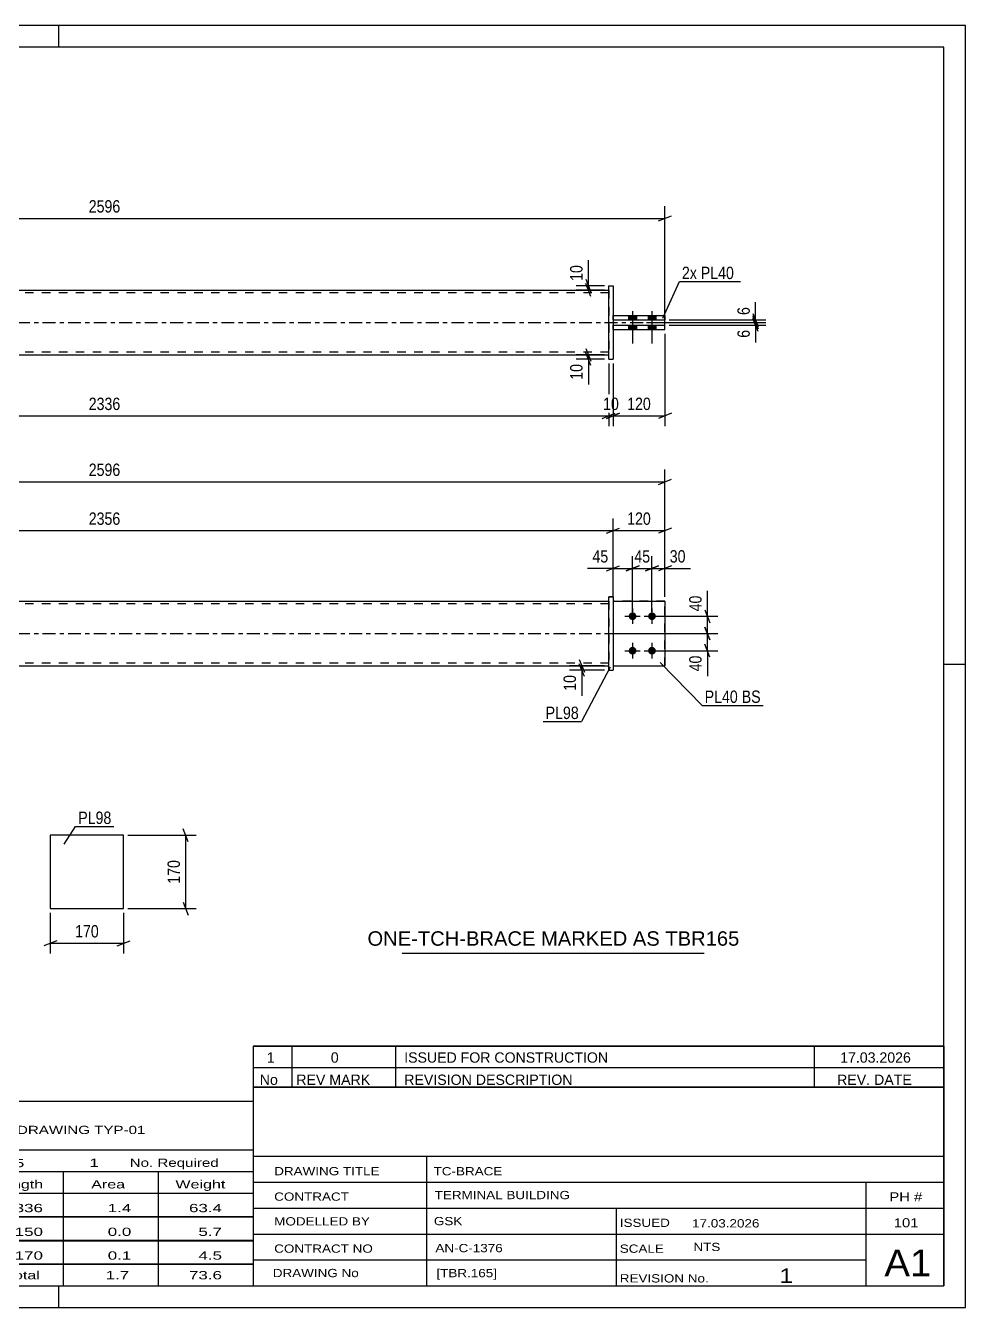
# Model space of a CAD drawing. Header units: millimetres. Extents: x 0 to 420, y 0 to 297.
# Drawn here: x 202.3 to 420, y 0 to 297 of the extents above; entities that cross this region are included whole.
import ezdxf

# ---------------------------------------------------------------- set-up
doc = ezdxf.new("R2010")
doc.units = ezdxf.units.MM
doc.linetypes.add('DXK_LINE_DOT2', pattern=[3.9198, 1.9599, -1.9599])
doc.linetypes.add('DXK_LINE_DOT3', pattern=[5.9187, 2.979, -0.9799, 0.9799, -0.9799])
doc.styles.add('Arial', font='ARIAL.TTF', dxfattribs={"height": 0.2})
doc.styles.add('Arial Narrow', font='ARIALN.TTF', dxfattribs={"height": 0.2})

# ---------------------------------------------------------------- blocks, each defined once
blk = doc.blocks.new('Unknown-580582547-1163')
at = {"color": 5, "linetype": 'Continuous'}
for p, q in [((420, 297), (0, 297)), ((210, 292), (210, 297)), ((420, 0), (420, 297)), ((415, 292), (5, 292)), ((415, 5), (415, 292)), ((420, 149), (415, 149)), ((5, 5), (415, 5)), ((210, 0), (210, 5)), ((0, 0), (420, 0))]:
    blk.add_line(p, q, dxfattribs=at)
blk = doc.blocks.new('Part-580582547-1819 - 1792')
at = {"color": 2, "linetype": 'Continuous'}
for p, q in [((338.4, 163.65), (350.4, 163.65)), ((350.4, 163.65), (350.4, 148.65)), ((338.4, 148.65), (350.4, 148.65))]:
    blk.add_line(p, q, dxfattribs=at)
at = {"color": 7, "linetype": 'DXK_LINE_DOT2'}
blk.add_line((338.4, 163.65), (338.4, 148.65), dxfattribs=at)
blk = doc.blocks.new('Part-580582547-1799 - 1792')
at = {"color": 2, "linetype": 'Continuous'}
for p, q in [((338.4, 164.65), (337.4, 164.65)), ((337.4, 147.65), (337.4, 164.65)), ((338.4, 164.65), (338.4, 147.65)), ((337.4, 147.65), (337.4, 147.65)), ((337.4, 147.65), (338.4, 147.65))]:
    blk.add_line(p, q, dxfattribs=at)
at = {"color": 7, "linetype": 'DXK_LINE_DOT2'}
for p, q in [((337.4, 164.65), (337.4, 164.65)), ((337.4, 164.65), (338.4, 164.65)), ((338.4, 164.65), (338.4, 164.65)), ((337.4, 147.65), (338.4, 147.65))]:
    blk.add_line(p, q, dxfattribs=at)
blk = doc.blocks.new('Part-580582547-1824 - 1792')
at = {"color": 2, "linetype": 'Continuous'}
for p, q in [((103.77, 163.65), (337.4, 163.65)), ((103.77, 148.65), (337.4, 148.65))]:
    blk.add_line(p, q, dxfattribs=at)
at = {"color": 7, "linetype": 'DXK_LINE_DOT2'}
for p, q in [((103.77, 148.65), (103.77, 163.65)), ((337.4, 163.65), (337.4, 148.65)), ((337.4, 163.05), (103.77, 163.05)), ((337.4, 149.25), (103.77, 149.25))]:
    blk.add_line(p, q, dxfattribs=at)
at = {"color": 7, "linetype": 'DXK_LINE_DOT3'}
blk.add_line((93.77, 156.15), (347.4, 156.15), dxfattribs=at)
blk = doc.blocks.new('Bolt-580582547-1830 - 1792')
at = {"linetype": 'Continuous'}
for points in [[(342.9, 161.05, -1), (342.9, 159.25, -1)], [(347.4, 161.05, -1), (347.4, 159.25, -1)], [(342.9, 153.05, -1), (342.9, 151.25, -1)], [(347.4, 153.05, -1), (347.4, 151.25, -1)]]:
    blk.add_hatch(color=1, dxfattribs=at).paths.add_polyline_path(points)
at = {"color": 1, "linetype": 'Continuous'}
for p, q in [((342.9, 161.95), (342.9, 158.35)), ((347.4, 161.95), (347.4, 158.35)), ((341.1, 160.15), (344.7, 160.15)), ((345.6, 160.15), (349.2, 160.15)), ((341.1, 152.15), (344.7, 152.15)), ((342.9, 153.95), (342.9, 150.35)), ((345.6, 152.15), (349.2, 152.15)), ((347.4, 153.95), (347.4, 150.35))]:
    blk.add_line(p, q, dxfattribs=at)
blk = doc.blocks.new('Part-580582547-1836 - 1792')
at = {"color": 7, "linetype": 'DXK_LINE_DOT2'}
for p, q in [((350.4, 163.65), (338.4, 163.65)), ((338.4, 163.65), (338.4, 148.65)), ((350.4, 148.65), (350.4, 163.65)), ((338.4, 148.65), (350.4, 148.65))]:
    blk.add_line(p, q, dxfattribs=at)
blk = doc.blocks.new('Part-580582547-2124 - 2115')
at = {"color": 2, "linetype": 'Continuous'}
for p, q in [((103.77, 235.72), (337.4, 235.72)), ((103.77, 220.72), (337.4, 220.72))]:
    blk.add_line(p, q, dxfattribs=at)
at = {"color": 7, "linetype": 'DXK_LINE_DOT2'}
for p, q in [((103.77, 235.72), (103.77, 220.72)), ((337.4, 235.12), (103.77, 235.12)), ((337.4, 235.72), (337.4, 220.72)), ((337.4, 221.32), (103.77, 221.32))]:
    blk.add_line(p, q, dxfattribs=at)
at = {"color": 7, "linetype": 'DXK_LINE_DOT3'}
blk.add_line((93.77, 228.22), (347.4, 228.22), dxfattribs=at)
blk = doc.blocks.new('Part-580582547-2125 - 2115')
at = {"color": 2, "linetype": 'Continuous'}
for p, q in [((337.4, 236.72), (337.4, 236.72)), ((337.4, 219.72), (337.4, 236.72)), ((337.4, 236.72), (338.4, 236.72)), ((338.4, 236.72), (338.4, 236.72)), ((338.4, 236.72), (338.4, 219.72)), ((337.4, 219.72), (338.4, 219.72)), ((337.4, 219.72), (337.4, 219.72)), ((338.4, 219.72), (338.4, 219.72))]:
    blk.add_line(p, q, dxfattribs=at)
at = {"color": 7, "linetype": 'DXK_LINE_DOT2'}
for p, q in [((337.4, 236.72), (337.4, 236.72)), ((337.4, 236.72), (338.4, 236.72)), ((337.4, 219.72), (338.4, 219.72))]:
    blk.add_line(p, q, dxfattribs=at)
blk = doc.blocks.new('Bolt-580582547-2119 - 2115')
at = {"linetype": 'Continuous'}
for points in [[(343.8, 229.82), (342, 229.82), (342, 228.82), (343.8, 228.82)], [(343.8, 229.82), (342, 229.82), (342, 228.82), (343.8, 228.82)], [(348.3, 229.82), (346.5, 229.82), (346.5, 228.82), (348.3, 228.82)], [(348.3, 229.82), (346.5, 229.82), (346.5, 228.82), (348.3, 228.82)], [(343.8, 227.62), (342, 227.62), (342, 226.62), (343.8, 226.62)], [(343.8, 227.62), (342, 227.62), (342, 226.62), (343.8, 226.62)], [(348.3, 227.62), (346.5, 227.62), (346.5, 226.62), (348.3, 226.62)], [(348.3, 227.62), (346.5, 227.62), (346.5, 226.62), (348.3, 226.62)]]:
    blk.add_hatch(color=1, dxfattribs=at).paths.add_polyline_path(points)
at = {"color": 1, "linetype": 'Continuous'}
for p, q in [((342, 229.82), (342, 228.82)), ((342, 229.82), (342, 228.82)), ((342.9, 230.82), (342.9, 223.32)), ((342.9, 230.82), (342.9, 223.32)), ((343.8, 229.82), (343.8, 228.82)), ((343.8, 229.82), (343.8, 228.82)), ((346.5, 229.82), (346.5, 228.82)), ((346.5, 229.82), (346.5, 228.82)), ((347.4, 230.82), (347.4, 223.32)), ((347.4, 230.82), (347.4, 223.32)), ((348.3, 229.82), (348.3, 228.82)), ((348.3, 229.82), (348.3, 228.82)), ((342, 227.62), (342, 226.62)), ((342, 227.62), (342, 226.62)), ((343.8, 227.62), (343.8, 226.62)), ((343.8, 227.62), (343.8, 226.62)), ((346.5, 227.62), (346.5, 226.62)), ((346.5, 227.62), (346.5, 226.62)), ((348.3, 227.62), (348.3, 226.62)), ((348.3, 227.62), (348.3, 226.62))]:
    blk.add_line(p, q, dxfattribs=at)
blk = doc.blocks.new('Part-580582547-2141 - 2115')
at = {"color": 2, "linetype": 'Continuous'}
for p, q in [((338.4, 229.82), (350.4, 229.82)), ((338.4, 228.82), (350.4, 228.82)), ((350.4, 229.82), (350.4, 228.82))]:
    blk.add_line(p, q, dxfattribs=at)
at = {"color": 7, "linetype": 'DXK_LINE_DOT2'}
for p, q in [((338.4, 228.82), (338.4, 229.82)), ((338.4, 229.82), (350.4, 229.82)), ((338.4, 228.82), (350.4, 228.82)), ((350.4, 229.82), (350.4, 229.82))]:
    blk.add_line(p, q, dxfattribs=at)
blk = doc.blocks.new('Part-580582547-2146 - 2115')
at = {"color": 2, "linetype": 'Continuous'}
for p, q in [((338.4, 227.62), (350.4, 227.62)), ((338.4, 226.62), (350.4, 226.62)), ((350.4, 226.62), (350.4, 227.62))]:
    blk.add_line(p, q, dxfattribs=at)
at = {"color": 7, "linetype": 'DXK_LINE_DOT2'}
for p, q in [((338.4, 226.62), (338.4, 227.62)), ((338.4, 227.62), (350.4, 227.62)), ((338.4, 226.62), (350.4, 226.62))]:
    blk.add_line(p, q, dxfattribs=at)
blk = doc.blocks.new('Part-580582547-1391 - 1375')
at = {"color": 2, "linetype": 'Continuous'}
for p, q in [((225, 109.41), (208, 109.41)), ((208, 109.41), (208, 92.41)), ((225, 92.41), (225, 109.41)), ((208, 92.41), (225, 92.41))]:
    blk.add_line(p, q, dxfattribs=at)
blk = doc.blocks.new('StraightDimension-580582547-1863 - 1792')
at = {"color": 7, "linetype": 'Continuous'}
for p, q in [((342.9, 161.15), (342.9, 174.09)), ((347.4, 161.15), (347.4, 174.09)), ((341.4, 170.64), (344.4, 171.84)), ((342.9, 171.24), (347.4, 171.24)), ((348.9, 171.84), (345.9, 170.64))]:
    blk.add_line(p, q, dxfattribs=at)
at = {"color": 0}
blk.add_wipeout([(347.57, 171.99), (347.57, 176.19), (342.72, 176.19), (342.72, 171.99)], dxfattribs=at)
at = {"color": 3, "style": 'Arial Narrow'}
blk.add_text('45', height=2.863, dxfattribs=at).set_placement((343.32, 172.59))
blk = doc.blocks.new('StraightDimension-580582547-1932 - 1792')
at = {"color": 7, "linetype": 'Continuous'}
for p, q in [((338.4, 164.65), (338.4, 182.83)), ((350.4, 164.65), (350.4, 182.83)), ((336.9, 179.38), (339.9, 180.58)), ((338.4, 179.98), (350.4, 179.98)), ((351.9, 180.58), (348.9, 179.38))]:
    blk.add_line(p, q, dxfattribs=at)
at = {"color": 0}
blk.add_wipeout([(347.74, 180.73), (347.74, 184.93), (341.05, 184.93), (341.05, 180.73)], dxfattribs=at)
at = {"color": 3, "style": 'Arial Narrow'}
blk.add_text('120', height=2.863, dxfattribs=at).set_placement((341.65, 181.33))
blk = doc.blocks.new('StraightDimension-580582547-1893 - 1792')
at = {"color": 7, "linetype": 'Continuous'}
for p, q in [((90.77, 164.65), (90.77, 194.15)), ((350.4, 164.65), (350.4, 194.15)), ((92.27, 191.9), (89.27, 190.7)), ((90.77, 191.3), (350.4, 191.3)), ((348.9, 190.7), (351.9, 191.9))]:
    blk.add_line(p, q, dxfattribs=at)
at = {"color": 0}
blk.add_wipeout([(224.84, 192.05), (224.84, 196.25), (216.32, 196.25), (216.32, 192.05)], dxfattribs=at)
at = {"color": 3, "style": 'Arial Narrow'}
blk.add_text('2596', height=2.863, dxfattribs=at).set_placement((216.92, 192.65))
blk = doc.blocks.new('StraightDimension-580582547-1847 - 1792')
at = {"color": 7, "linetype": 'Continuous'}
for p, q in [((347.4, 161.15), (347.4, 174.09)), ((350.4, 164.65), (350.4, 174.09)), ((345.9, 170.64), (348.9, 171.84)), ((347.4, 171.24), (350.4, 171.24)), ((351.9, 171.84), (348.9, 170.64))]:
    blk.add_line(p, q, dxfattribs=at)
at = {"color": 0}
blk.add_wipeout([(355.78, 171.99), (355.78, 176.19), (350.92, 176.19), (350.92, 171.99)], dxfattribs=at)
at = {"color": 7, "linetype": 'Continuous'}
blk.add_line((350.4, 171.24), (356.3, 171.24), dxfattribs=at)
blk.add_line((350.4, 171.24), (356.3, 171.24), dxfattribs=at)
at = {"color": 3, "style": 'Arial Narrow'}
blk.add_text('30', height=2.863, dxfattribs=at).set_placement((351.52, 172.59))
blk = doc.blocks.new('StraightDimension-580582547-1876 - 1792')
at = {"color": 7, "linetype": 'Continuous'}
for p, q in [((338.4, 164.65), (338.4, 174.09)), ((342.9, 161.15), (342.9, 174.09)), ((336.9, 170.64), (339.9, 171.84)), ((338.4, 171.24), (342.9, 171.24)), ((344.4, 171.84), (341.4, 170.64))]:
    blk.add_line(p, q, dxfattribs=at)
at = {"color": 0}
blk.add_wipeout([(337.87, 171.99), (337.87, 176.19), (333.01, 176.19), (333.01, 171.99)], dxfattribs=at)
at = {"color": 7, "linetype": 'Continuous'}
blk.add_line((338.4, 171.24), (332.49, 171.24), dxfattribs=at)
blk.add_line((338.4, 171.24), (332.49, 171.24), dxfattribs=at)
at = {"color": 3, "style": 'Arial Narrow'}
blk.add_text('45', height=2.863, dxfattribs=at).set_placement((333.61, 172.59))
blk = doc.blocks.new('StraightDimension-580582547-2076 - 1792')
at = {"color": 7, "linetype": 'Continuous'}
for p, q in [((336.4, 148.65), (328.29, 148.65)), ((330.54, 150.15), (331.74, 147.15)), ((331.74, 146.15), (330.54, 149.15)), ((331.14, 147.65), (331.14, 148.65)), ((336.4, 147.65), (328.29, 147.65))]:
    blk.add_line(p, q, dxfattribs=at)
at = {"color": 0}
blk.add_wipeout([(330.39, 147.12), (326.19, 147.12), (326.19, 142.27), (330.39, 142.27)], dxfattribs=at)
at = {"color": 7, "linetype": 'Continuous'}
blk.add_line((331.14, 147.65), (331.14, 141.74), dxfattribs=at)
blk.add_line((331.14, 147.65), (331.14, 141.74), dxfattribs=at)
at = {"color": 3, "style": 'Arial Narrow'}
blk.add_text('10', height=2.863, rotation=90.0002, dxfattribs=at).set_placement((329.79, 142.87))
blk = doc.blocks.new('StraightDimension-580582547-1913 - 1792')
at = {"color": 7, "linetype": 'Continuous'}
for p, q in [((359.64, 161.65), (360.84, 158.65)), ((348.4, 160.15), (362.64, 160.15)), ((360.84, 154.65), (359.64, 157.65)), ((360.24, 156.15), (360.24, 160.15)), ((339.4, 156.15), (362.64, 156.15))]:
    blk.add_line(p, q, dxfattribs=at)
at = {"color": 0}
blk.add_wipeout([(359.49, 165.53), (355.29, 165.53), (355.29, 160.67), (359.49, 160.67)], dxfattribs=at)
at = {"color": 7, "linetype": 'Continuous'}
blk.add_line((360.24, 160.15), (360.24, 166.05), dxfattribs=at)
blk.add_line((360.24, 160.15), (360.24, 166.05), dxfattribs=at)
at = {"color": 3, "style": 'Arial Narrow'}
blk.add_text('40', height=2.863, rotation=90.0002, dxfattribs=at).set_placement((358.89, 161.27))
blk = doc.blocks.new('StraightDimension-580582547-1922 - 1792')
at = {"color": 7, "linetype": 'Continuous'}
for p, q in [((359.64, 157.65), (360.84, 154.65)), ((339.4, 156.15), (362.64, 156.15)), ((360.24, 152.15), (360.24, 156.15)), ((348.4, 152.15), (362.64, 152.15)), ((360.84, 150.65), (359.64, 153.65))]:
    blk.add_line(p, q, dxfattribs=at)
at = {"color": 0}
blk.add_wipeout([(359.49, 151.62), (355.29, 151.62), (355.29, 146.77), (359.49, 146.77)], dxfattribs=at)
at = {"color": 7, "linetype": 'Continuous'}
blk.add_line((360.24, 152.15), (360.24, 146.24), dxfattribs=at)
blk.add_line((360.24, 152.15), (360.24, 146.24), dxfattribs=at)
at = {"color": 3, "style": 'Arial Narrow'}
blk.add_text('40', height=2.863, rotation=90.0002, dxfattribs=at).set_placement((358.89, 147.37))
blk = doc.blocks.new('StraightDimension-580582547-1951 - 1792')
at = {"color": 7, "linetype": 'Continuous'}
for p, q in [((102.77, 157.15), (102.77, 182.83)), ((338.4, 164.65), (338.4, 182.83)), ((104.27, 180.58), (101.27, 179.38)), ((102.77, 179.98), (338.4, 179.98)), ((336.9, 179.38), (339.9, 180.58))]:
    blk.add_line(p, q, dxfattribs=at)
at = {"color": 0}
blk.add_wipeout([(224.84, 180.73), (224.84, 184.93), (216.32, 184.93), (216.32, 180.73)], dxfattribs=at)
at = {"color": 3, "style": 'Arial Narrow'}
blk.add_text('2356', height=2.863, dxfattribs=at).set_placement((216.92, 181.33))
blk = doc.blocks.new('StraightDimension-580582547-2182 - 2115')
at = {"color": 7, "linetype": 'Continuous'}
for p, q in [((103.77, 218.72), (103.77, 204.18)), ((337.4, 218.72), (337.4, 204.18)), ((105.27, 207.18), (102.27, 205.98)), ((103.77, 206.58), (337.4, 206.58)), ((335.9, 205.98), (338.9, 207.18))]:
    blk.add_line(p, q, dxfattribs=at)
at = {"color": 0}
blk.add_wipeout([(224.84, 207.33), (224.84, 211.53), (216.32, 211.53), (216.32, 207.33)], dxfattribs=at)
at = {"color": 3, "style": 'Arial Narrow'}
blk.add_text('2336', height=2.863, dxfattribs=at).set_placement((216.92, 207.93))
blk = doc.blocks.new('StraightDimension-580582547-2250 - 2115')
at = {"color": 7, "linetype": 'Continuous'}
for p, q in [((370.8, 229.72), (372, 226.72)), ((372, 226.12), (370.8, 229.12)), ((346.15, 228.22), (373.8, 228.22)), ((351.4, 227.62), (373.8, 227.62)), ((371.4, 227.62), (371.4, 228.22))]:
    blk.add_line(p, q, dxfattribs=at)
at = {"color": 0}
blk.add_wipeout([(370.65, 227.1), (366.45, 227.1), (366.45, 224.07), (370.65, 224.07)], dxfattribs=at)
at = {"color": 7, "linetype": 'Continuous'}
blk.add_line((371.4, 227.62), (371.4, 223.55), dxfattribs=at)
blk.add_line((371.4, 227.62), (371.4, 223.55), dxfattribs=at)
at = {"color": 3, "style": 'Arial Narrow'}
blk.add_text('6', height=2.86, rotation=90.0002, dxfattribs=at).set_placement((370.05, 224.67))
blk = doc.blocks.new('StraightDimension-580582547-2171 - 2115')
at = {"color": 7, "linetype": 'Continuous'}
for p, q in [((92.27, 252.94), (89.27, 251.74)), ((90.77, 227.62), (90.77, 255.19)), ((348.9, 251.74), (351.9, 252.94)), ((350.4, 227.62), (350.4, 255.19)), ((90.77, 252.34), (350.4, 252.34))]:
    blk.add_line(p, q, dxfattribs=at)
at = {"color": 0}
blk.add_wipeout([(224.84, 253.09), (224.84, 257.29), (216.32, 257.29), (216.32, 253.09)], dxfattribs=at)
at = {"color": 3, "style": 'Arial Narrow'}
blk.add_text('2596', height=2.863, dxfattribs=at).set_placement((216.92, 253.69))
blk = doc.blocks.new('StraightDimension-580582547-2209 - 2115')
at = {"color": 7, "linetype": 'Continuous'}
for p, q in [((337.4, 218.72), (337.4, 204.18)), ((338.4, 218.72), (338.4, 204.18)), ((335.9, 205.98), (338.9, 207.18)), ((339.9, 207.18), (336.9, 205.98)), ((337.4, 206.58), (338.4, 206.58))]:
    blk.add_line(p, q, dxfattribs=at)
at = {"color": 0}
blk.add_wipeout([(340.32, 207.33), (340.32, 211.53), (335.47, 211.53), (335.47, 207.33)], dxfattribs=at)
at = {"color": 3, "style": 'Arial Narrow'}
blk.add_text('10', height=2.863, dxfattribs=at).set_placement((336.07, 207.93))
blk = doc.blocks.new('StraightDimension-580582547-2218 - 2115')
at = {"color": 7, "linetype": 'Continuous'}
for p, q in [((350.4, 225.62), (350.4, 204.18)), ((338.4, 218.72), (338.4, 204.18)), ((336.9, 205.98), (339.9, 207.18)), ((338.4, 206.58), (350.4, 206.58)), ((351.9, 207.18), (348.9, 205.98))]:
    blk.add_line(p, q, dxfattribs=at)
at = {"color": 0}
blk.add_wipeout([(347.74, 207.33), (347.74, 211.53), (341.05, 211.53), (341.05, 207.33)], dxfattribs=at)
at = {"color": 3, "style": 'Arial Narrow'}
blk.add_text('120', height=2.863, dxfattribs=at).set_placement((341.65, 207.93))
blk = doc.blocks.new('StraightDimension-580582547-2229 - 2115')
at = {"color": 7, "linetype": 'Continuous'}
for p, q in [((336.4, 220.72), (329.81, 220.72)), ((332.06, 222.22), (333.26, 219.22)), ((333.26, 218.22), (332.06, 221.22)), ((332.66, 219.72), (332.66, 220.72)), ((336.4, 219.72), (329.81, 219.72))]:
    blk.add_line(p, q, dxfattribs=at)
at = {"color": 0}
blk.add_wipeout([(331.91, 219.2), (327.71, 219.2), (327.71, 214.34), (331.91, 214.34)], dxfattribs=at)
at = {"color": 7, "linetype": 'Continuous'}
blk.add_line((332.66, 219.72), (332.66, 213.82), dxfattribs=at)
blk.add_line((332.66, 219.72), (332.66, 213.82), dxfattribs=at)
at = {"color": 3, "style": 'Arial Narrow'}
blk.add_text('10', height=2.863, rotation=90.0002, dxfattribs=at).set_placement((331.31, 214.94))
blk = doc.blocks.new('StraightDimension-580582547-2259 - 2115')
at = {"color": 7, "linetype": 'Continuous'}
for p, q in [((351.4, 228.82), (373.8, 228.82)), ((370.8, 230.32), (372, 227.32)), ((372, 226.72), (370.8, 229.72)), ((371.4, 228.22), (371.4, 228.82)), ((346.15, 228.22), (373.8, 228.22))]:
    blk.add_line(p, q, dxfattribs=at)
at = {"color": 0}
blk.add_wipeout([(370.65, 232.38), (366.45, 232.38), (366.45, 229.35), (370.65, 229.35)], dxfattribs=at)
at = {"color": 7, "linetype": 'Continuous'}
blk.add_line((371.4, 228.82), (371.4, 232.9), dxfattribs=at)
blk.add_line((371.4, 228.82), (371.4, 232.9), dxfattribs=at)
at = {"color": 3, "style": 'Arial Narrow'}
blk.add_text('6', height=2.86, rotation=90.0002, dxfattribs=at).set_placement((370.05, 229.95))
blk = doc.blocks.new('StraightDimension-580582547-2268 - 2115')
at = {"color": 7, "linetype": 'Continuous'}
for p, q in [((332.06, 238.22), (333.26, 235.22)), ((336.4, 236.72), (329.81, 236.72)), ((336.4, 235.72), (329.81, 235.72)), ((333.26, 234.22), (332.06, 237.22)), ((332.66, 235.72), (332.66, 236.72))]:
    blk.add_line(p, q, dxfattribs=at)
at = {"color": 0}
blk.add_wipeout([(331.91, 242.1), (327.71, 242.1), (327.71, 237.25), (331.91, 237.25)], dxfattribs=at)
at = {"color": 7, "linetype": 'Continuous'}
blk.add_line((332.66, 236.72), (332.66, 242.63), dxfattribs=at)
blk.add_line((332.66, 236.72), (332.66, 242.63), dxfattribs=at)
at = {"color": 3, "style": 'Arial Narrow'}
blk.add_text('10', height=2.863, rotation=90.0002, dxfattribs=at).set_placement((331.31, 237.85))
blk = doc.blocks.new('StraightDimension-580582547-1403 - 1375')
at = {"color": 7, "linetype": 'Continuous'}
for p, q in [((208, 91.41), (208, 81.96)), ((225, 91.41), (225, 81.96)), ((209.5, 84.96), (206.5, 83.76)), ((208, 84.36), (225, 84.36)), ((223.5, 83.76), (226.5, 84.96))]:
    blk.add_line(p, q, dxfattribs=at)
at = {"color": 0}
blk.add_wipeout([(219.84, 85.11), (219.84, 89.31), (213.16, 89.31), (213.16, 85.11)], dxfattribs=at)
at = {"color": 3, "style": 'Arial Narrow'}
blk.add_text('170', height=2.863, dxfattribs=at).set_placement((213.76, 85.71))
blk = doc.blocks.new('StraightDimension-580582547-1393 - 1375')
at = {"color": 7, "linetype": 'Continuous'}
for p, q in [((239.99, 107.91), (238.79, 110.91)), ((226, 109.41), (241.79, 109.41)), ((239.39, 92.41), (239.39, 109.41)), ((226, 92.41), (241.79, 92.41)), ((238.79, 93.91), (239.99, 90.91))]:
    blk.add_line(p, q, dxfattribs=at)
at = {"color": 0}
blk.add_wipeout([(238.64, 104.25), (234.44, 104.25), (234.44, 97.56), (238.64, 97.56)], dxfattribs=at)
at = {"color": 3, "style": 'Arial Narrow'}
blk.add_text('170', height=2.863, rotation=90.0002, dxfattribs=at).set_placement((238.04, 98.16))
blk = doc.blocks.new('Unknown-580582547-3703')
at = {"color": 7, "linetype": 'Continuous'}
for p, q in [((255, 51.05), (255, 5)), ((255, 51.05), (415, 51.05)), ((415, 51), (415, 5)), ((255, 35), (415, 35)), ((295.14, 35), (295.14, 5)), ((255, 29), (415, 29)), ((397, 5.05), (397, 29.05)), ((255, 23), (415, 23)), ((339.14, 23), (339.14, 5)), ((255, 17), (415, 17)), ((255, 11), (397, 11)), ((255, 5), (415, 5))]:
    blk.add_line(p, q, dxfattribs=at)
at = {"color": 7, "style": 'Arial Narrow'}
for s, height, width, p in [('DRAWING TITLE', 1.9089, 1.425378, (259.88, 30.61)), ('TC-BRACE', 1.909, 1.425378, (296.81, 30.59)), ('TERMINAL BUILDING', 1.9089, 1.425378, (297.06, 25.07)), ('CONTRACT', 1.909, 1.425378, (259.88, 24.71)), ('MODELLED BY', 1.9089, 1.425378, (259.88, 18.98)), ('GSK', 1.909, 1.425378, (296.88, 19.04)), ('ISSUED', 1.909, 1.425378, (339.94, 18.64)), ('17.03.2026', 1.909, 1.425378, (356.69, 18.52)), ('CONTRACT NO', 1.9089, 1.425378, (259.88, 12.66)), ('AN-C-1376', 1.909, 1.425378, (297.23, 12.78)), ('SCALE', 1.909, 1.425378, (339.94, 12.65)), ('A1', 6.204, 1.25, (401.24, 7.2)), ('DRAWING No', 1.909, 1.425378, (259.56, 7)), ('[TBR.165]', 1.909, 1.425378, (297.46, 6.99)), ('1', 3.34, 1.5, (376.91, 5.68)), ('REVISION No.', 1.9089, 1.425378, (339.94, 5.77))]:
    blk.add_text(s, height=height, dxfattribs=dict(at, width=width)).set_placement(p)
at = {"color": 7, "linetype": 'Continuous', "style": 'Arial Narrow'}
for s, height, width, p in [('PH #', 2.1, 1.42538, (402.4, 24.55)), ('101', 2.1, 1.42538, (403.41, 18.55)), ('NTS', 1.909, 1.425378, (357, 13.05))]:
    blk.add_text(s, height=height, dxfattribs=dict(at, width=width)).set_placement(p)
blk = doc.blocks.new('Unknown-580582547-3704')
at = {"color": 7, "linetype": 'Continuous'}
for p, q in [((255, 60.55), (415, 60.55)), ((415, 60.55), (255, 60.55)), ((255, 60.55), (255, 55.55)), ((264, 60.55), (264, 55.55)), ((288, 60.55), (288, 55.55)), ((385, 60.55), (385, 55.55)), ((415, 60.55), (415, 55.55)), ((255, 55.55), (415, 55.55)), ((255, 55.55), (255, 51.05)), ((255, 55.55), (415, 55.55)), ((264, 55.55), (264, 51.05)), ((288, 55.55), (288, 51.05)), ((385, 55.55), (385, 51.05)), ((415, 55.55), (415, 51.05)), ((415, 51.05), (255, 51.05))]:
    blk.add_line(p, q, dxfattribs=at)
at = {"color": 7, "linetype": 'Continuous', "style": 'Arial Narrow'}
for s, height, width, p in [('1', 2.39, 1.196471, (258.16, 56.7)), ('0', 2.39, 1.196471, (273, 56.7)), ('ISSUED FOR CONSTRUCTION', 2.3861, 1.196471, (290, 56.7)), ('17.03.2026', 2.386, 1.196471, (391, 56.7)), ('No', 2.386, 1.2, (256.54, 51.55)), ('REV MARK', 2.386, 1.2, (265, 51.55)), ('REVISION DESCRIPTION', 2.3861, 1.2, (290, 51.55)), ('REV. DATE', 2.386, 1.2, (390.28, 51.55))]:
    blk.add_text(s, height=height, dxfattribs=dict(at, width=width)).set_placement(p)
blk = doc.blocks.new('Unknown-580582547-3705')
at = {"color": 7, "linetype": 'Continuous'}
for p, q in [((95, 47.75), (255, 47.75)), ((95, 36.5), (95, 47.75)), ((255, 47.75), (255, 36.5)), ((95, 36.5), (255, 36.5)), ((95, 36.5), (95, 31.5)), ((255, 36.5), (255, 31.5)), ((95, 31.5), (255, 31.5)), ((95, 31.5), (95, 26.5)), ((119, 31.5), (119, 26.5)), ((154.5, 31.5), (154.5, 26.5)), ((180.5, 31.5), (180.5, 26.5)), ((193.5, 31.5), (193.5, 26.5)), ((211, 31.5), (211, 26.5)), ((233, 31.5), (233, 26.5)), ((255, 31.5), (255, 26.5)), ((95, 26.5), (255, 26.5)), ((95, 26.45), (95, 21.05)), ((95, 26.45), (255, 26.45)), ((119, 26.5), (119, 21)), ((154.5, 26.5), (154.5, 21)), ((180.5, 26.5), (180.5, 21)), ((193.5, 26.5), (193.5, 21)), ((211, 26.5), (211, 21)), ((233, 26.5), (233, 21)), ((255, 26.45), (255, 21.05)), ((95, 21.05), (255, 21.05)), ((95, 20.95), (95, 15.55)), ((95, 20.95), (255, 20.95)), ((119, 21), (119, 15.5)), ((154.5, 21), (154.5, 15.5)), ((180.5, 21), (180.5, 15.5)), ((193.5, 21), (193.5, 15.5)), ((211, 21), (211, 15.5)), ((233, 21), (233, 15.5)), ((255, 20.95), (255, 15.55)), ((95, 15.55), (255, 15.55)), ((95, 15.45), (95, 10.05)), ((95, 15.45), (255, 15.45)), ((119, 15.5), (119, 10)), ((154.5, 15.5), (154.5, 10)), ((180.5, 15.5), (180.5, 10)), ((193.5, 15.5), (193.5, 10)), ((211, 15.5), (211, 10)), ((233, 15.5), (233, 10)), ((255, 15.45), (255, 10.05)), ((95, 10.05), (255, 10.05)), ((95, 10), (255, 10)), ((95, 10), (95, 5)), ((211, 10), (211, 5)), ((233, 10), (233, 5)), ((255, 10), (255, 5)), ((95, 5), (255, 5))]:
    blk.add_line(p, q, dxfattribs=at)
at = {"color": 7, "style": 'Arial Narrow'}
for s, height, width, p in [('GENERAL NOTES & WELD DETAILS :', 2.8633, 1.4, (96.15, 40.06)), ('REFER TYP DRAWING TYP-01', 1.9089, 1.6, (179.7, 40.16)), ("MATERIAL LIST FOR ASSEMBLY MK'D", 1.9089, 1.6, (96.15, 32.56)), ('TBR165', 1.909, 1.794707, (187.59, 32.47)), ('1', 1.91, 1.794707, (217.08, 32.56)), ('No. Required', 1.9089, 1.6, (226.41, 32.56)), ('Mark', 1.909, 1.7, (96.34, 27.5)), ('Profile', 1.909, 1.7, (129.41, 27.5)), ('Material', 1.909, 1.7, (159.54, 27.56)), ('No.', 1.909, 1.7, (184.5, 27.56)), ('Length', 1.909, 1.7, (195, 27.56)), ('Area', 1.909, 1.7, (217.5, 27.56)), ('Weight', 1.909, 1.7, (237, 27.56))]:
    blk.add_text(s, height=height, dxfattribs=dict(at, width=width)).set_placement(p)
at = {"color": 7, "linetype": 'Continuous', "style": 'Arial Narrow'}
for s, height, width, p in [('TBR165', 1.909, 1.794707, (96.5, 22.06)), ('SHS150*6', 1.909, 1.794707, (121, 22.06)), ('E350', 1.909, 1.794707, (160.74, 22.06)), ('1', 1.91, 1.794707, (184.86, 22.06)), ('2336', 1.909, 1.794707, (197.58, 22.06)), ('1.4', 1.909, 1.794707, (221.32, 22.06)), ('63.4', 1.909, 1.794707, (240.14, 22.06)), ('PL40', 1.909, 1.794707, (96.5, 16.56)), ('PL10*120', 1.909, 1.794707, (121, 16.56)), ('E350', 1.909, 1.794707, (160.74, 16.56)), ('4', 1.91, 1.794707, (184.86, 16.56)), ('150', 1.909, 1.794707, (199.77, 16.56)), ('0.0', 1.909, 1.794707, (221.32, 16.56)), ('5.7', 1.909, 1.794707, (242.33, 16.56)), ('PL98', 1.909, 1.794707, (96.5, 11.06)), ('PL10*170', 1.909, 1.794707, (121, 11.06)), ('E350', 1.909, 1.794707, (160.74, 11.06)), ('2', 1.91, 1.794707, (184.86, 11.06)), ('170', 1.909, 1.794707, (199.77, 11.06)), ('0.1', 1.909, 1.794707, (221.32, 11.06)), ('4.5', 1.909, 1.794707, (242.33, 11.06)), ('Total', 1.909, 1.7, (197.33, 6.5)), ('1.7', 1.909, 1.794707, (220.83, 6.5)), ('73.6', 1.909, 1.794707, (240.14, 6.5))]:
    blk.add_text(s, height=height, dxfattribs=dict(at, width=width)).set_placement(p)
blk = doc.blocks.new('Unknown-580582547-3706')
at = {"color": 7, "linetype": 'Continuous'}
blk.add_line((289.5, 82.05), (359.5, 82.05), dxfattribs=at)
at = {"color": 7, "style": 'Arial'}
blk.add_text('ONE-TCH-BRACE MARKED AS TBR165', height=3.3428, dxfattribs=at).set_placement((281.49, 83.8))
blk = doc.blocks.new('Mark-580582547-1795 - 1792')
at = {"color": 0}
blk.add_wipeout([(330.45, 136.33), (330.45, 139.33), (322.77, 139.33), (322.77, 136.33)], dxfattribs=at)
blk.add_wipeout([(330.45, 136.33), (330.45, 139.33), (322.77, 139.33), (322.77, 136.33)], dxfattribs=at)
at = {"color": 30, "linetype": 'Continuous'}
for p in [(337.7, 148.34), (322.17, 135.73)]:
    blk.add_line(p, (331.05, 135.73), dxfattribs=at)
at = {"color": 3, "style": 'Arial Narrow'}
blk.add_text('PL98', height=2.863, dxfattribs=at).set_placement((322.77, 136.33))
blk = doc.blocks.new('MarkSet-580582547-2100 - 1792')
at = {"color": 0}
blk.add_wipeout([(367.29, 140.07), (367.29, 143.07), (359.61, 143.07), (359.61, 140.07)], dxfattribs=at)
blk.add_wipeout([(367.29, 140.07), (367.29, 143.07), (359.61, 143.07), (359.61, 140.07)], dxfattribs=at)
at = {"color": 30, "linetype": 'Continuous'}
blk.add_line((349.33, 149.44), (359.01, 139.47), dxfattribs=at)
at = {"color": 0}
blk.add_wipeout([(372.57, 140.07), (372.57, 143.07), (368.19, 143.07), (368.19, 140.07)], dxfattribs=at)
blk.add_wipeout([(372.57, 140.07), (372.57, 143.07), (368.19, 143.07), (368.19, 140.07)], dxfattribs=at)
at = {"color": 30, "linetype": 'Continuous'}
blk.add_line((359.01, 139.47), (373.17, 139.47), dxfattribs=at)
at = {"color": 3, "style": 'Arial Narrow'}
for s, p in [('PL40', (359.61, 140.07)), ('BS', (368.19, 140.07))]:
    blk.add_text(s, height=2.863, dxfattribs=at).set_placement(p)
blk = doc.blocks.new('MarkSet-580582547-2321 - 2115')
at = {"color": 0}
blk.add_wipeout([(357.81, 238.28), (357.81, 241.28), (354.34, 241.28), (354.34, 238.28)], dxfattribs=at)
blk.add_wipeout([(357.81, 238.28), (357.81, 241.28), (354.34, 241.28), (354.34, 238.28)], dxfattribs=at)
at = {"color": 30, "linetype": 'Continuous'}
blk.add_line((349.92, 229.22), (353.74, 237.68), dxfattribs=at)
at = {"color": 0}
blk.add_wipeout([(366.38, 238.28), (366.38, 241.28), (358.71, 241.28), (358.71, 238.28)], dxfattribs=at)
blk.add_wipeout([(366.38, 238.28), (366.38, 241.28), (358.71, 241.28), (358.71, 238.28)], dxfattribs=at)
at = {"color": 30, "linetype": 'Continuous'}
blk.add_line((353.74, 237.68), (367.88, 237.68), dxfattribs=at)
at = {"color": 3, "style": 'Arial Narrow'}
for s, p in [('2x', (354.34, 238.28)), ('PL40', (358.71, 238.28))]:
    blk.add_text(s, height=2.863, dxfattribs=at).set_placement(p)
blk = doc.blocks.new('Mark-580582547-1387 - 1375')
at = {"color": 0}
blk.add_wipeout([(222.16, 112.01), (222.16, 115.01), (214.49, 115.01), (214.49, 112.01)], dxfattribs=at)
blk.add_wipeout([(222.16, 112.01), (222.16, 115.01), (214.49, 115.01), (214.49, 112.01)], dxfattribs=at)
at = {"color": 30, "linetype": 'Continuous'}
for p, q in [((211.25, 107.31), (213.89, 111.41)), ((213.89, 111.41), (222.76, 111.41))]:
    blk.add_line(p, q, dxfattribs=at)
at = {"color": 3, "style": 'Arial Narrow'}
blk.add_text('PL98', height=2.863, dxfattribs=at).set_placement((214.49, 112.01))

msp = doc.modelspace()

# ---------------------------------------------------------------- block references
for name in ['Unknown-580582547-1163', 'Part-580582547-2124 - 2115', 'Part-580582547-2125 - 2115', 'Part-580582547-2141 - 2115', 'Bolt-580582547-2119 - 2115', 'Part-580582547-2146 - 2115', 'Part-580582547-1824 - 1792', 'Part-580582547-1799 - 1792', 'Part-580582547-1819 - 1792', 'Part-580582547-1836 - 1792', 'Bolt-580582547-1830 - 1792', 'Part-580582547-1391 - 1375', 'Unknown-580582547-3706', 'Unknown-580582547-3704', 'Unknown-580582547-3703', 'Unknown-580582547-3705']:
    msp.add_blockref(name, (0, 0))

# ---------------------------------------------------------------- next in the draw order: block references
for name in ['StraightDimension-580582547-2250 - 2115', 'StraightDimension-580582547-2182 - 2115', 'StraightDimension-580582547-1863 - 1792', 'StraightDimension-580582547-2076 - 1792', 'Mark-580582547-1387 - 1375', 'StraightDimension-580582547-1403 - 1375']:
    msp.add_blockref(name, (0, 0))

# ---------------------------------------------------------------- next in the draw order: block references
for name in ['StraightDimension-580582547-2171 - 2115', 'StraightDimension-580582547-2209 - 2115', 'StraightDimension-580582547-1932 - 1792', 'Mark-580582547-1795 - 1792', 'StraightDimension-580582547-1393 - 1375']:
    msp.add_blockref(name, (0, 0))

# ---------------------------------------------------------------- next in the draw order: block references
for name in ['StraightDimension-580582547-2268 - 2115', 'StraightDimension-580582547-2218 - 2115', 'StraightDimension-580582547-1893 - 1792']:
    msp.add_blockref(name, (0, 0))

# ---------------------------------------------------------------- next in the draw order: block references
for name in ['StraightDimension-580582547-2259 - 2115', 'StraightDimension-580582547-2229 - 2115', 'StraightDimension-580582547-1876 - 1792', 'StraightDimension-580582547-1847 - 1792']:
    msp.add_blockref(name, (0, 0))

# ---------------------------------------------------------------- next in the draw order: block references
for name in ['MarkSet-580582547-2321 - 2115', 'StraightDimension-580582547-1913 - 1792']:
    msp.add_blockref(name, (0, 0))

# ---------------------------------------------------------------- next in the draw order: block references
msp.add_blockref('StraightDimension-580582547-1922 - 1792', (0, 0))

# ---------------------------------------------------------------- next in the draw order: block references
for name in ['StraightDimension-580582547-1951 - 1792', 'MarkSet-580582547-2100 - 1792']:
    msp.add_blockref(name, (0, 0))

doc.saveas('drawing.dxf')
